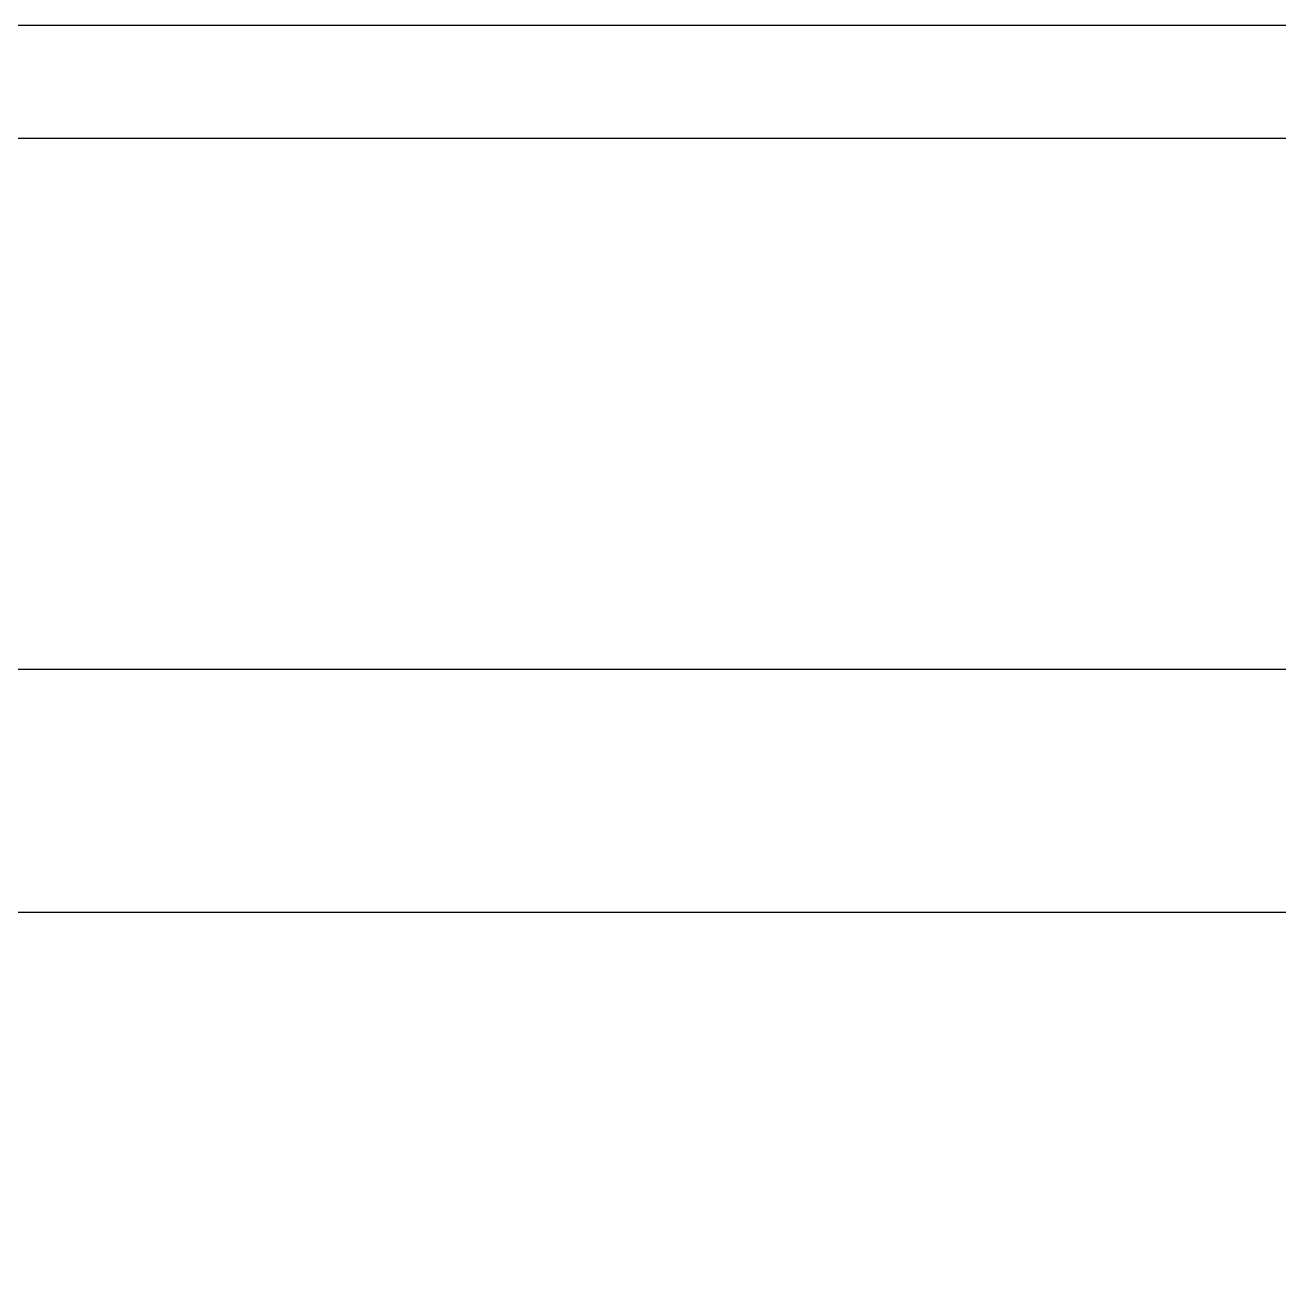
# Model space of a CAD drawing. Header units: millimetres. Extents: x 0 to 420500, y 0 to 297000.
# Drawn here: x 130191 to 130798, y 207020 to 207630 of the extents above; entities that cross this region are included whole.
import ezdxf
from ezdxf.xclip import XClip

# ---------------------------------------------------------------- set-up
doc = ezdxf.new("R2010")
doc.units = ezdxf.units.MM
doc.header["$LTSCALE"] = 5000
doc.header["$XCLIPFRAME"] = 0
doc.layers.add('arch', color=8, linetype='Continuous')
doc.layers.add('TRAY', color=3, linetype='Continuous')

# ---------------------------------------------------------------- blocks, each defined once
blk = doc.blocks.new('COMBI SHUTTER')
at = {"color": 0}
for p, q in [((-1063.11, 177.5), (3063.11, 177.5)), ((3063.11, 122.5), (-1063.11, 122.5))]:
    blk.add_line(p, q, dxfattribs=at)
blk = doc.blocks.new('XR-PLAN', base_point=(461.03, 408.44))
at = {"layer": 'arch'}
h = blk.add_hatch(dxfattribs=at)
h.set_pattern_fill('_USER', color=256, scale=200, pattern_type=0)
h.set_pattern_definition([(0, (0, 6e-11), (0, 200), [])])
h.paths.add_polyline_path([(48900, 38765), (48900, 42465), (52900, 42465), (52900, 38765)])
blk.add_lwpolyline([(48900, 38765), (52900, 38765), (52900, 42465), (48900, 42465)], close=True, dxfattribs=at)
blk.add_blockref('COMBI SHUTTER', (49900, 42600), dxfattribs=at)
blk = doc.blocks.new('XR-배치도', base_point=(461.03, 408.44))
ref = blk.add_blockref('XR-PLAN', (281310.59, 275110.55), dxfattribs=dict(rotation=47.15620461600879))
XClip(ref).set_block_clipping_path([(10268.6550578449, 25854.0591988688), (121697.9567652801, 114201.9318804346)])

msp = doc.modelspace()

# ---------------------------------------------------------------- block references
at = {"layer": 'TRAY'}
ref = msp.add_blockref('XR-배치도', (-310662.8, 184385.09), dxfattribs=dict(at, rotation=312.8437953840571))
XClip(ref).set_block_clipping_path([(355016.7243769546, 126994.5435289501), (152650.6807000034, 314675.0815890764), (386231.3503509208, 566532.8207304992), (588597.394027872, 378852.2826703729)])

doc.saveas('drawing.dxf')
